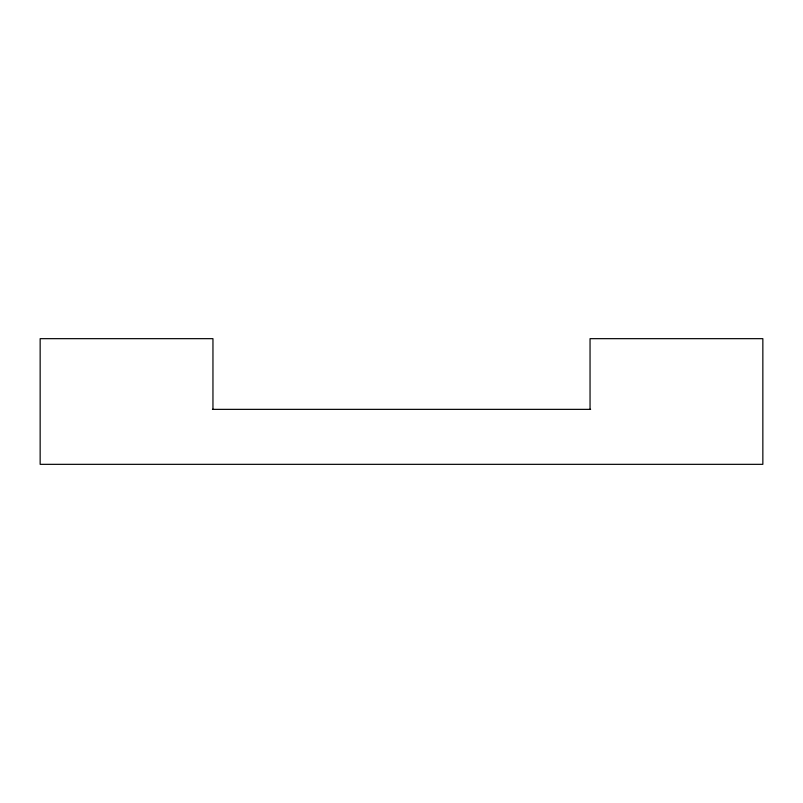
<?xml version="1.0" encoding="UTF-8"?>
<svg xmlns="http://www.w3.org/2000/svg" width="803" height="803" viewBox="0 0 803 803"><rect width="100%" height="100%" fill="white"/><g stroke="black" fill="none" stroke-linecap="round" stroke-linejoin="round"><path stroke-width="1.2" d="M212.434 409.359L590.627 409.359M590.044 409.359L590.044 338.665L762.85 338.665L762.85 464.335L40.15 464.335L40.15 338.665L212.956 338.665L212.956 409.359"/></g></svg>
